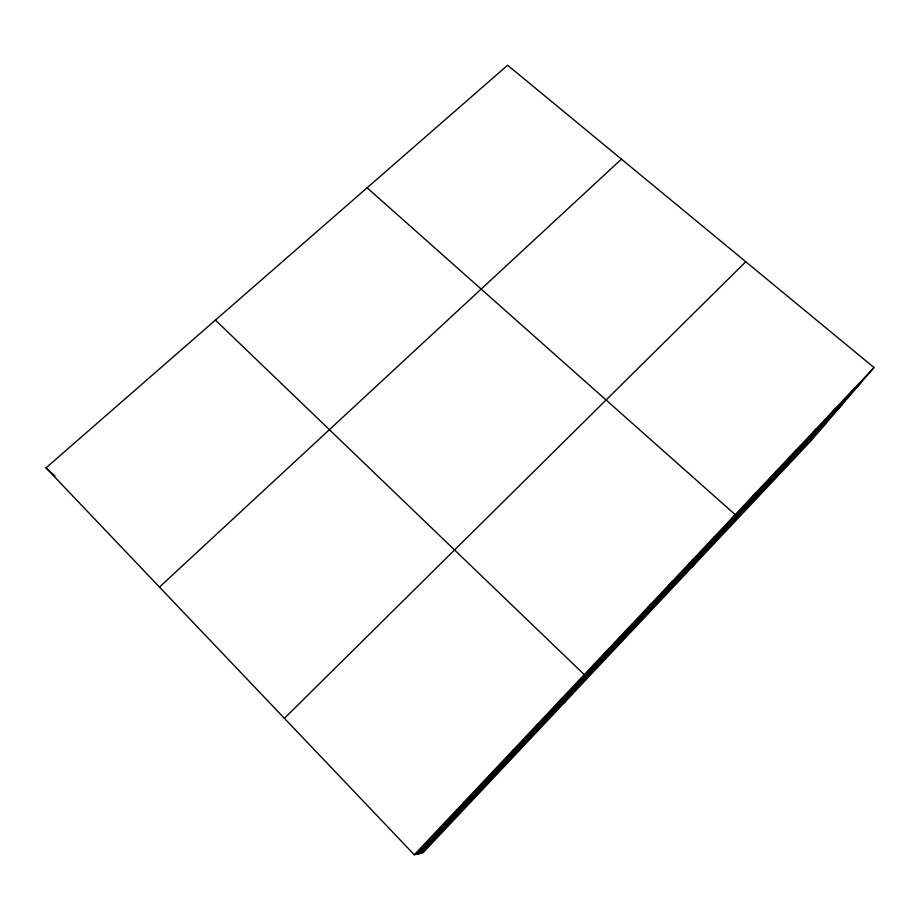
<?xml version="1.0" encoding="UTF-8"?>
<svg xmlns="http://www.w3.org/2000/svg" width="920" height="920" viewBox="0 0 920 920"><rect width="100%" height="100%" fill="white"/><g stroke="black" fill="none" stroke-linecap="round" stroke-linejoin="round"><path stroke-width="1.38" d="M464.439 803.148L464.473 801.584M488.14 778.032L489.06 775.525M511.531 753.227L513.325 749.8M534.635 728.732L537.28 724.408M557.439 704.547L560.924 699.361M564.247 702.822L584.257 674.624L215.418 320.114M601.577 657.754L606.625 650.911M622.92 635.122L628.716 627.509M644.011 612.766L650.532 604.382M664.849 590.663L672.083 581.532M685.446 568.824L693.381 558.969M705.812 547.239L714.414 536.67M691.69 567.49L735.195 514.648L367.103 187.806M745.821 504.804L755.734 492.878M765.486 483.954L776.031 471.373M784.932 463.346L796.087 450.11M804.149 442.968L815.902 429.111M823.158 422.809L835.498 408.342M841.949 402.879L854.864 387.815M874 367.528L810.485 441.37L422.843 852.966L414.287 854.76L46 467.877L507.633 65.239L874 367.528L414.287 854.76M416.139 854.381L860.545 383.18M418.577 853.863L842.49 404.156M420.842 853.38L825.539 423.855M284.418 718.336L745.786 261.74M159.482 587.087L621.437 159.137M439.553 828L440.45 828.598M46 467.877L55.062 476.054"/></g></svg>
